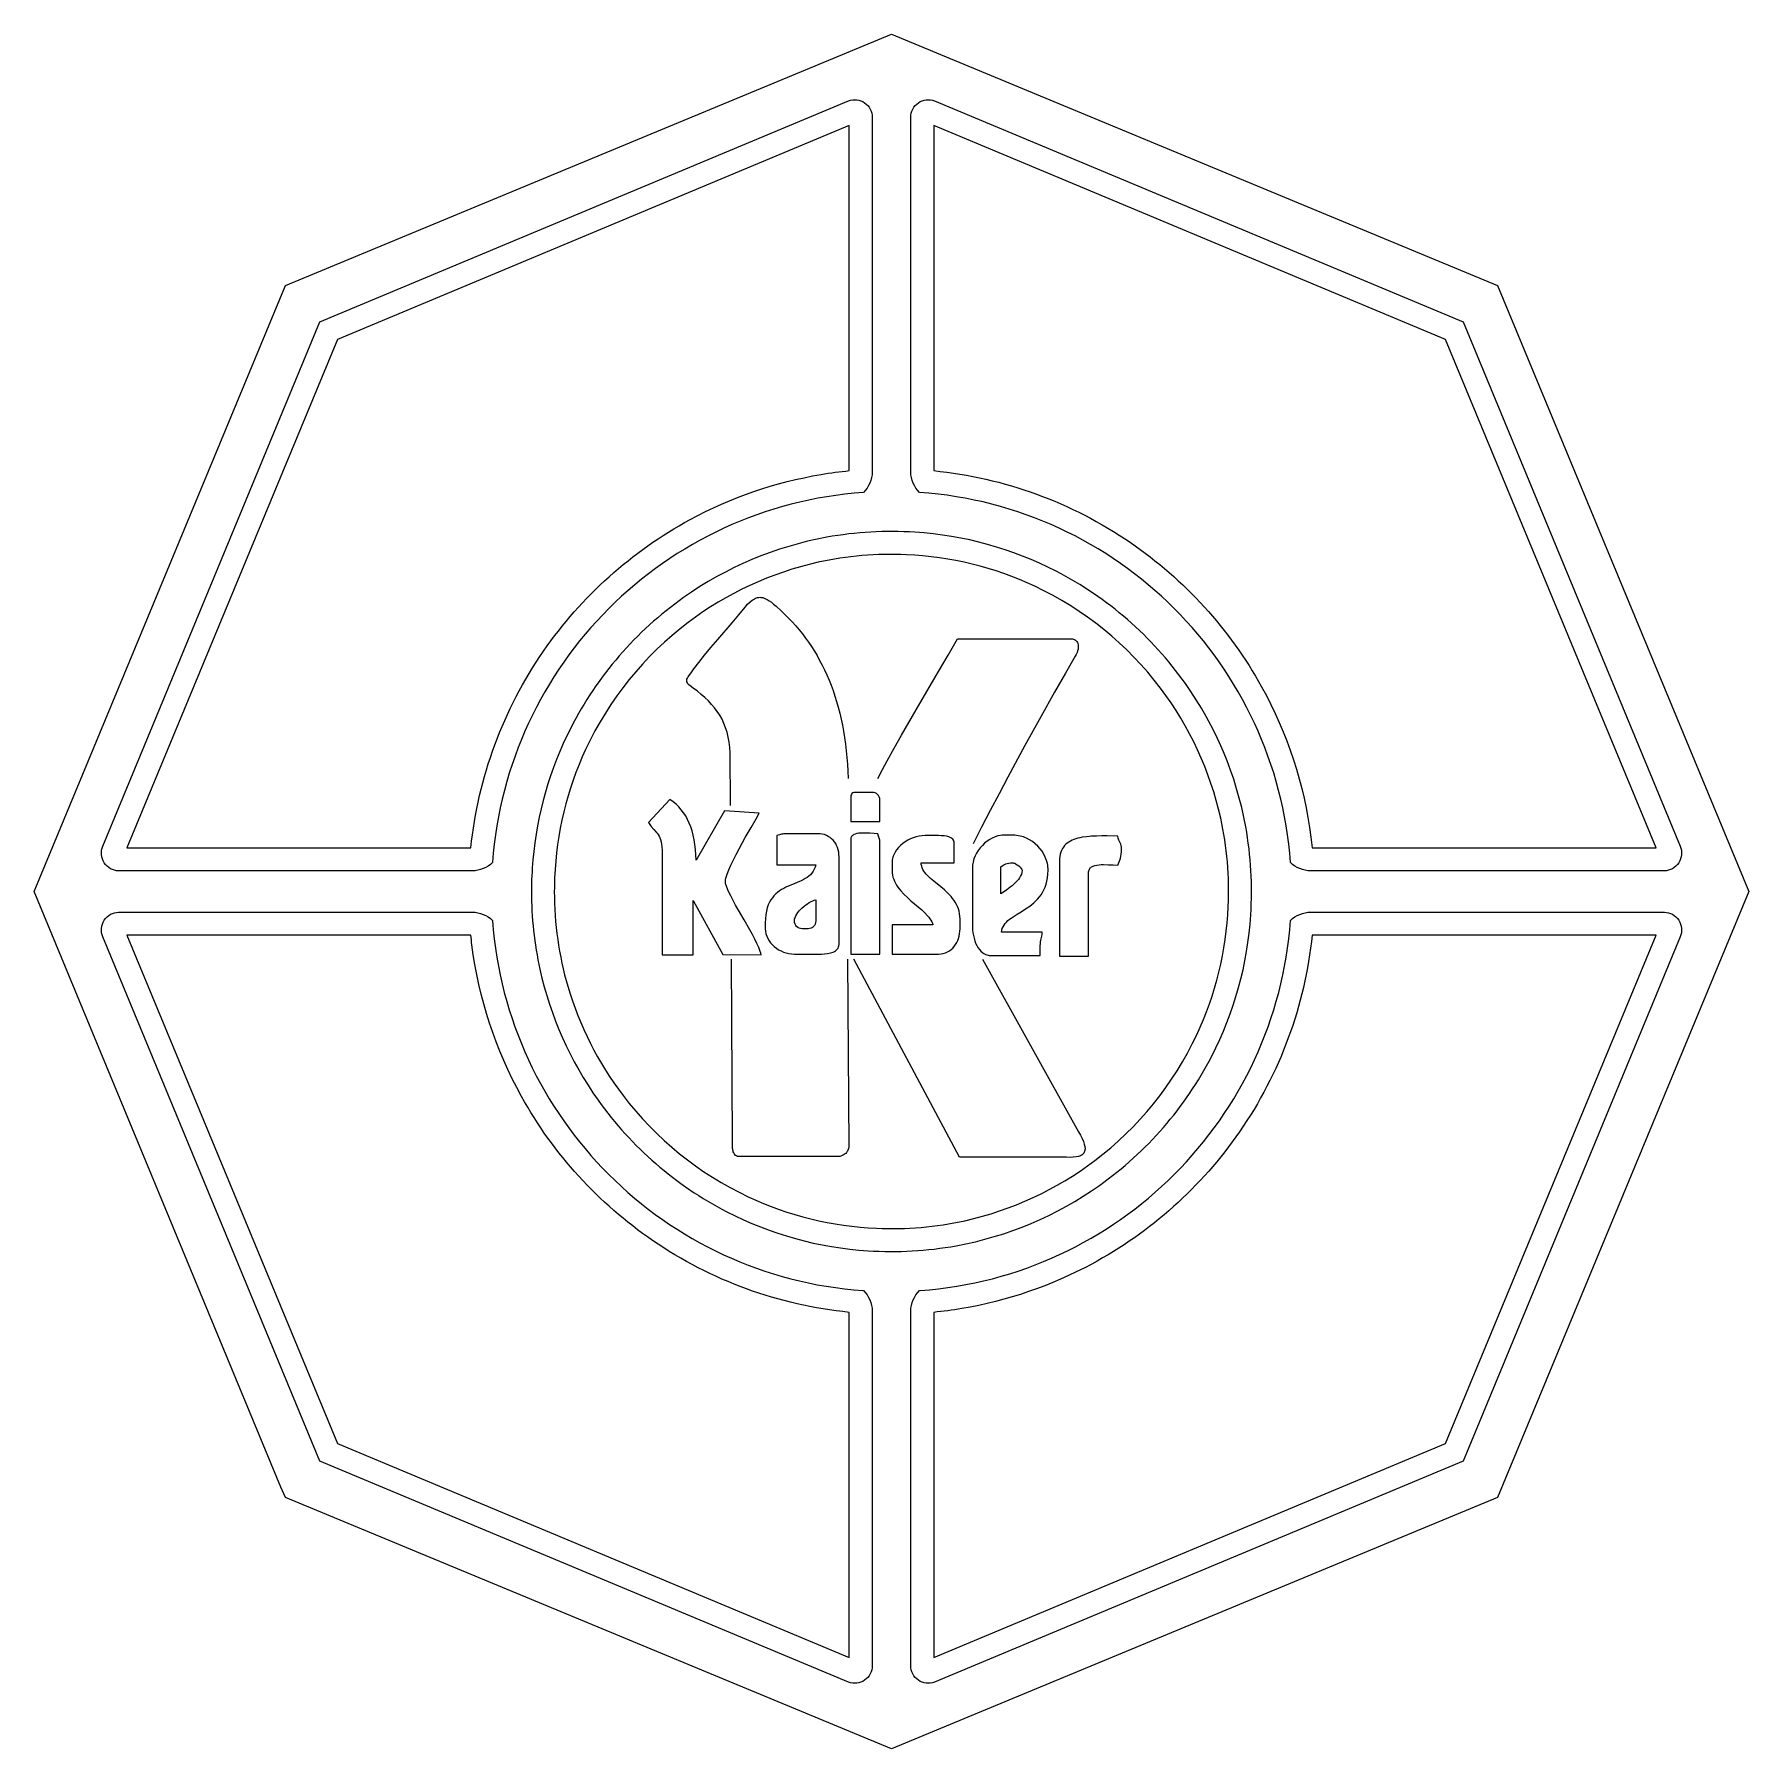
# Model space of a CAD drawing. Extents: x 0 to 300, y 0 to 300.
import ezdxf

# ---------------------------------------------------------------- set-up
doc = ezdxf.new("R2010")
doc.units = 0
doc.layers.add('Nível Padrão', color=18, linetype='CONTINUOUS')

msp = doc.modelspace()

# ---------------------------------------------------------------- linework, layer by layer
at = {"layer": 'Nível Padrão'}
for points in [[(43.93, 43.93), (43.17, 45.79), (0, 150), (43.93, 256.07), (150, 300), (256.07, 256.07), (300, 150), (256.07, 43.93), (150, 0), (43.93, 43.93)], [(127.2, 138.93), (127.13, 139.22), (127.03, 139.53), (126.77, 140.2), (126.45, 140.92), (126.08, 141.68), (125.65, 142.48), (125.19, 143.31), (124.21, 145.02), (123.21, 146.75), (122.73, 147.6), (122.28, 148.43), (121.87, 149.24), (121.5, 150.01), (121.2, 150.73), (120.96, 151.41), (120.93, 151.59), (120.93, 151.8), (120.96, 152.06), (121.02, 152.35), (121.11, 152.67), (121.22, 153.01), (121.52, 153.78), (121.89, 154.63), (122.33, 155.55), (122.82, 156.5), (123.34, 157.48), (124.41, 159.43), (125.44, 161.22), (126.3, 162.71), (126.86, 163.71), (120.76, 164.13), (115.83, 155.46), (115.79, 156.43), (115.71, 157.34), (115.61, 158.22), (115.47, 159.05), (115.31, 159.84), (115.11, 160.59), (114.88, 161.31), (114.62, 161.98), (114.32, 162.62), (113.99, 163.22), (113.62, 163.78), (113.22, 164.31), (112.78, 164.8), (112.31, 165.26), (111.8, 165.69), (111.24, 166.09), (107.47, 162.05), (107.72, 161.7), (107.97, 161.39), (108.42, 160.87), (108.84, 160.41), (109.02, 160.18), (109.19, 159.95), (109.34, 159.69), (109.48, 159.4), (109.6, 159.08), (109.7, 158.71), (109.78, 158.29), (109.84, 157.8), (109.87, 157.23), (109.89, 156.58), (109.89, 138.93), (115.32, 138.93), (115.32, 148.44), (120.47, 138.96), (127.2, 138.93)], [(142.86, 162.26), (147.96, 162.26), (147.96, 165.99), (147.93, 166.28), (147.85, 166.54), (147.74, 166.77), (147.57, 166.97), (147.38, 167.13), (147.14, 167.25), (146.88, 167.33), (146.6, 167.35), (143.88, 167.35), (143.61, 167.34), (143.39, 167.3), (143.21, 167.24), (143.08, 167.14), (142.98, 167), (142.91, 166.82), (142.87, 166.6), (142.86, 166.33), (142.86, 162.26)], [(127.92, 144.5), (127.92, 143.48), (127.95, 143.03), (128.03, 142.59), (128.17, 142.16), (128.35, 141.76), (128.57, 141.37), (128.84, 141.01), (129.15, 140.67), (129.48, 140.36), (129.85, 140.07), (130.25, 139.82), (130.67, 139.6), (131.11, 139.41), (131.57, 139.26), (132.04, 139.15), (132.53, 139.09), (133.02, 139.06), (137.77, 139.06), (138.29, 139.08), (138.83, 139.14), (139.34, 139.25), (139.58, 139.33), (139.81, 139.41), (140.03, 139.52), (140.22, 139.64), (140.39, 139.78), (140.54, 139.94), (140.66, 140.11), (140.75, 140.31), (140.81, 140.52), (140.82, 140.76), (140.82, 156.04), (140.81, 156.48), (140.76, 156.9), (140.67, 157.3), (140.55, 157.68), (140.4, 158.04), (140.23, 158.38), (140.02, 158.69), (139.79, 158.97), (139.53, 159.23), (139.25, 159.46), (138.94, 159.65), (138.61, 159.82), (138.26, 159.95), (137.89, 160.04), (137.5, 160.1), (137.09, 160.12), (131.66, 160.12), (131.35, 160.11), (131.11, 160.09), (130.92, 160.06), (130.75, 160.01), (130.42, 159.91), (129.96, 159.78), (129.96, 154.68), (136.75, 154.68), (136.63, 154.26), (136.47, 153.88), (136.28, 153.53), (136.05, 153.22), (135.8, 152.94), (135.52, 152.69), (135.22, 152.46), (134.9, 152.25), (134.56, 152.06), (134.21, 151.88), (133.47, 151.55), (132.7, 151.24), (131.92, 150.91), (131.53, 150.74), (131.15, 150.54), (130.78, 150.34), (130.42, 150.11), (130.08, 149.85), (129.75, 149.57), (129.43, 149.26), (129.15, 148.92), (128.88, 148.53), (128.64, 148.11), (128.43, 147.64), (128.26, 147.12), (128.11, 146.55), (128.01, 145.93), (127.94, 145.24), (127.92, 144.5)], [(142.86, 139.06), (147.96, 139.06), (147.96, 158.42), (147.95, 158.72), (147.93, 158.96), (147.89, 159.16), (147.85, 159.33), (147.74, 159.66), (147.62, 160.12), (146.97, 160.14), (146.22, 160.19), (145.43, 160.23), (145.04, 160.23), (144.66, 160.22), (144.29, 160.19), (143.96, 160.14), (143.65, 160.06), (143.39, 159.95), (143.27, 159.88), (143.17, 159.8), (143.08, 159.71), (143, 159.61), (142.94, 159.5), (142.9, 159.38), (142.87, 159.25), (142.86, 159.1), (142.86, 139.06)], [(161.99, 145.18), (161.97, 145.66), (161.91, 146.11), (161.82, 146.55), (161.7, 146.97), (161.55, 147.36), (161.37, 147.74), (161.16, 148.11), (160.94, 148.45), (160.69, 148.78), (160.43, 149.1), (160.15, 149.41), (159.86, 149.71), (159.25, 150.27), (158.62, 150.8), (157.38, 151.8), (156.8, 152.3), (156.29, 152.8), (156.06, 153.05), (155.85, 153.31), (155.67, 153.57), (155.51, 153.84), (155.38, 154.12), (155.28, 154.41), (155.22, 154.71), (155.2, 155.02), (160.97, 155.02), (160.97, 158.42), (160.95, 158.63), (160.9, 158.82), (160.82, 158.99), (160.71, 159.13), (160.58, 159.26), (160.43, 159.37), (160.25, 159.47), (160.06, 159.55), (159.86, 159.61), (159.64, 159.66), (159.19, 159.73), (158.72, 159.77), (158.25, 159.78), (155.87, 159.78), (155.36, 159.75), (154.84, 159.68), (154.33, 159.56), (153.82, 159.4), (153.32, 159.2), (152.85, 158.96), (152.39, 158.69), (151.96, 158.38), (151.57, 158.04), (151.21, 157.68), (150.89, 157.29), (150.62, 156.87), (150.4, 156.43), (150.31, 156.21), (150.24, 155.98), (150.18, 155.75), (150.14, 155.51), (150.11, 155.27), (150.1, 155.02), (150.1, 153.67), (150.12, 153.27), (150.17, 152.88), (150.26, 152.51), (150.38, 152.14), (150.53, 151.79), (150.7, 151.44), (150.9, 151.1), (151.12, 150.77), (151.36, 150.45), (151.62, 150.14), (152.18, 149.53), (152.78, 148.95), (153.41, 148.39), (154.68, 147.31), (155.28, 146.78), (155.83, 146.26), (156.32, 145.75), (156.54, 145.49), (156.73, 145.22), (156.9, 144.96), (157.04, 144.7), (157.15, 144.43), (157.23, 144.16), (150.1, 144.16), (150.1, 139.06), (158.25, 139.06), (158.67, 139.09), (159.07, 139.16), (159.45, 139.27), (159.8, 139.42), (160.14, 139.61), (160.44, 139.84), (160.72, 140.1), (160.98, 140.39), (161.21, 140.7), (161.41, 141.05), (161.58, 141.41), (161.73, 141.79), (161.84, 142.2), (161.92, 142.61), (161.97, 143.04), (161.99, 143.48), (161.99, 145.18)], [(169.25, 142.86), (169.3, 143.21), (169.39, 143.54), (169.52, 143.84), (169.69, 144.13), (169.89, 144.4), (170.12, 144.65), (170.38, 144.9), (170.66, 145.13), (170.96, 145.36), (171.28, 145.58), (171.97, 146.02), (172.7, 146.47), (173.44, 146.94), (174.19, 147.45), (174.55, 147.73), (174.9, 148.03), (175.25, 148.34), (175.57, 148.68), (175.88, 149.04), (176.17, 149.42), (176.43, 149.84), (176.67, 150.29), (176.88, 150.76), (177.06, 151.28), (177.2, 151.83), (177.31, 152.42), (177.38, 153.05), (177.4, 153.73), (177.39, 154.02), (177.37, 154.31), (177.33, 154.6), (177.27, 154.89), (177.12, 155.45), (176.91, 156), (176.65, 156.53), (176.34, 157.03), (175.98, 157.51), (175.59, 157.95), (175.15, 158.36), (174.68, 158.73), (174.17, 159.05), (173.64, 159.32), (173.36, 159.44), (173.08, 159.54), (172.79, 159.63), (172.5, 159.71), (172.2, 159.77), (171.9, 159.81), (171.6, 159.83), (171.29, 159.84), (169.59, 159.84), (169.34, 159.83), (169.1, 159.81), (168.61, 159.72), (168.12, 159.56), (167.64, 159.36), (167.18, 159.1), (166.73, 158.79), (166.3, 158.45), (165.9, 158.06), (165.53, 157.64), (165.19, 157.19), (164.89, 156.72), (164.64, 156.22), (164.43, 155.7), (164.28, 155.16), (164.23, 154.89), (164.19, 154.62), (164.16, 154.35), (164.16, 154.07), (164.16, 144.22), (164.17, 143.74), (164.2, 143.26), (164.25, 142.78), (164.33, 142.3), (164.44, 141.84), (164.57, 141.39), (164.72, 140.96), (164.91, 140.55), (165.13, 140.18), (165.37, 139.84), (165.65, 139.54), (165.96, 139.28), (166.13, 139.17), (166.3, 139.07), (166.49, 138.99), (166.68, 138.92), (166.89, 138.86), (167.1, 138.82), (167.32, 138.8), (167.55, 138.79), (176.04, 138.79), (176.04, 140.49), (176.05, 140.88), (176.08, 141.2), (176.12, 141.47), (176.18, 141.72), (176.29, 142.21), (176.34, 142.51), (176.38, 142.86), (169.25, 142.86)], [(189.58, 154.62), (189.72, 154.89), (189.85, 155.19), (189.96, 155.49), (190.06, 155.82), (190.14, 156.16), (190.2, 156.53), (190.24, 156.92), (190.25, 157.33), (190.24, 157.74), (190.19, 158.06), (190.11, 158.31), (190.02, 158.54), (189.8, 159.01), (189.68, 159.32), (189.58, 159.71), (187.71, 159.72), (186.78, 159.72), (185.88, 159.7), (185, 159.66), (184.16, 159.59), (183.36, 159.48), (182.98, 159.41), (182.61, 159.32), (182.26, 159.22), (181.92, 159.1), (181.6, 158.97), (181.3, 158.82), (181.01, 158.65), (180.75, 158.47), (180.5, 158.26), (180.28, 158.03), (180.08, 157.78), (179.9, 157.5), (179.75, 157.2), (179.62, 156.88), (179.52, 156.52), (179.45, 156.14), (179.4, 155.73), (179.39, 155.29), (179.39, 138.66), (184.48, 138.66), (184.48, 153.26), (184.49, 153.43), (184.52, 153.6), (184.56, 153.75), (184.62, 153.88), (184.7, 154.01), (184.79, 154.12), (184.89, 154.21), (185.01, 154.3), (185.28, 154.45), (185.59, 154.55), (185.94, 154.63), (186.31, 154.68), (186.71, 154.7), (187.12, 154.71), (187.97, 154.68), (188.81, 154.64), (189.58, 154.62)], [(169.11, 154.34), (169.55, 154.61), (169.77, 154.72), (170, 154.82), (170.25, 154.91), (170.51, 154.97), (170.81, 155.01), (171.15, 155.02), (171.28, 155.01), (171.42, 154.98), (171.57, 154.93), (171.71, 154.86), (172, 154.69), (172.26, 154.48), (172.5, 154.26), (172.68, 154.03), (172.8, 153.83), (172.84, 153.74), (172.85, 153.67), (172.82, 153.35), (172.73, 153.03), (172.6, 152.72), (172.42, 152.42), (172.21, 152.12), (171.96, 151.83), (171.69, 151.55), (171.4, 151.27), (171.1, 151.01), (170.79, 150.76), (170.17, 150.31), (169.6, 149.91), (169.11, 149.59), (169.11, 154.34)], [(133.02, 144.84), (133.04, 145.13), (133.12, 145.43), (133.25, 145.73), (133.41, 146.03), (133.62, 146.32), (133.85, 146.61), (134.11, 146.89), (134.39, 147.15), (134.69, 147.41), (134.99, 147.65), (135.3, 147.86), (135.61, 148.06), (135.92, 148.23), (136.21, 148.37), (136.49, 148.49), (136.75, 148.57), (136.75, 144.84), (136.72, 144.55), (136.65, 144.29), (136.53, 144.06), (136.37, 143.86), (136.17, 143.7), (135.94, 143.58), (135.68, 143.5), (135.39, 143.48), (134.37, 143.48), (134.09, 143.5), (133.83, 143.58), (133.59, 143.7), (133.4, 143.86), (133.24, 144.06), (133.12, 144.29), (133.04, 144.55), (133.02, 144.84)]]:
    msp.add_lwpolyline(points, close=True, dxfattribs=at)
for points in [[(80.18, 155.07, -0.197486), (76.66, 153.62), (14.75, 153.62), (14.38, 153.64), (14.01, 153.72), (13.66, 153.83), (13.33, 153.99), (13.02, 154.19), (12.73, 154.43), (12.47, 154.71), (12.25, 155.02), (12.06, 155.35), (11.92, 155.71), (11.82, 156.07), (11.76, 156.45), (11.75, 156.83), (11.79, 157.21), (11.87, 157.58), (12, 157.95), (49.98, 249.66), (142.49, 288.33), (142.85, 288.45), (143.21, 288.52), (143.57, 288.55), (143.93, 288.54), (144.29, 288.47), (144.64, 288.37), (144.98, 288.22), (145.3, 288.02), (145.59, 287.79), (145.85, 287.52), (146.08, 287.23), (146.27, 286.91), (146.42, 286.56), (146.53, 286.2), (146.59, 285.83), (146.62, 285.45), (146.62, 223.43, -0.204006), (145.08, 219.83), (143.46, 219.7), (141.85, 219.53), (140.25, 219.32), (138.66, 219.08), (137.09, 218.81), (135.52, 218.5), (133.97, 218.15), (132.43, 217.77), (130.91, 217.36), (129.4, 216.91), (127.9, 216.44), (126.42, 215.92), (124.95, 215.38), (123.5, 214.81), (122.07, 214.2), (120.65, 213.56), (119.25, 212.9), (117.86, 212.2), (116.5, 211.47), (115.15, 210.72), (113.82, 209.93), (112.51, 209.12), (111.22, 208.28), (109.95, 207.41), (108.7, 206.52), (107.47, 205.6), (106.26, 204.65), (105.07, 203.68), (103.91, 202.68), (102.76, 201.66), (101.64, 200.61), (100.55, 199.54), (99.47, 198.44), (98.42, 197.32), (97.4, 196.18), (96.4, 195.02), (95.42, 193.84), (94.47, 192.63), (93.55, 191.4), (92.65, 190.15), (91.79, 188.88), (90.94, 187.59), (90.13, 186.29), (89.34, 184.96), (88.58, 183.61), (87.86, 182.25), (87.16, 180.87), (86.49, 179.47), (85.85, 178.05), (85.24, 176.62), (84.66, 175.17), (84.12, 173.71), (83.6, 172.23), (83.12, 170.73), (82.67, 169.22), (82.26, 167.7), (81.88, 166.16), (81.53, 164.62), (81.22, 163.05), (80.94, 161.48), (80.69, 159.89), (80.49, 158.29), (80.32, 156.69), (80.18, 155.07), (80.18, 155.07)], [(219.82, 155.07), (219.68, 156.69), (219.51, 158.3), (219.31, 159.89), (219.06, 161.48), (218.78, 163.05), (218.47, 164.62), (218.12, 166.17), (217.74, 167.7), (217.33, 169.23), (216.88, 170.74), (216.4, 172.23), (215.88, 173.71), (215.34, 175.18), (214.76, 176.62), (214.15, 178.06), (213.51, 179.47), (212.84, 180.87), (212.14, 182.25), (211.41, 183.62), (210.66, 184.96), (209.87, 186.29), (209.05, 187.6), (208.21, 188.89), (207.34, 190.16), (206.45, 191.41), (205.52, 192.64), (204.57, 193.84), (203.6, 195.03), (202.6, 196.19), (201.57, 197.33), (200.52, 198.45), (199.45, 199.55), (198.35, 200.62), (197.23, 201.67), (196.09, 202.69), (194.92, 203.69), (193.73, 204.66), (192.53, 205.61), (191.3, 206.53), (190.05, 207.42), (188.77, 208.29), (187.48, 209.13), (186.17, 209.94), (184.84, 210.73), (183.5, 211.48), (182.13, 212.21), (180.75, 212.9), (179.35, 213.57), (177.93, 214.21), (176.49, 214.81), (175.04, 215.39), (173.58, 215.93), (172.1, 216.44), (170.6, 216.92), (169.09, 217.37), (167.56, 217.78), (166.03, 218.16), (164.48, 218.5), (162.91, 218.81), (161.34, 219.09), (159.75, 219.33), (158.15, 219.53), (156.54, 219.7), (154.92, 219.83, -0.203998), (153.38, 223.43), (153.38, 285.45), (153.41, 285.83), (153.47, 286.2), (153.58, 286.56), (153.73, 286.91), (153.92, 287.23), (154.15, 287.52), (154.41, 287.79), (154.71, 288.02), (155.02, 288.22), (155.36, 288.37), (155.71, 288.47), (156.07, 288.54), (156.43, 288.55), (156.79, 288.52), (157.15, 288.45), (157.51, 288.33), (250.02, 249.66), (288.01, 157.95), (288.13, 157.58), (288.21, 157.21), (288.25, 156.83), (288.24, 156.45), (288.18, 156.07), (288.08, 155.71), (287.94, 155.35), (287.75, 155.02), (287.53, 154.71), (287.27, 154.43), (286.98, 154.19), (286.67, 153.99), (286.34, 153.83), (285.99, 153.72), (285.62, 153.64), (285.25, 153.62), (223.34, 153.62, -0.197486), (219.82, 155.07), (219.82, 155.07)], [(76.39, 157.62, -0.12671), (89.12, 192.07, -0.117517), (114.75, 215.08, -0.082896), (137.69, 222.98, -0.016861), (142.62, 223.64), (142.62, 284.04), (53.05, 246.6), (16.19, 157.62), (76.39, 157.62)], [(223.61, 157.62), (283.81, 157.62), (246.95, 246.6), (157.38, 284.04), (157.38, 223.64, -0.126175), (191.75, 211.1, -0.116618), (214.77, 185.82, -0.094986), (223.4, 159.49, -0.006378), (223.61, 157.62)], [(87, 150, 0.054318), (88.47, 136.39, 0.101067), (98.67, 113.47, 0.119297), (121.17, 93.97, 0.103493), (145.91, 87.13, 0.060839), (161.31, 88.01, 0.109943), (186.41, 98.58, 0.119927), (206.03, 121.17, 0.103493), (212.87, 145.91, 0.060839), (211.99, 161.31, 0.109943), (201.42, 186.41, 0.119927), (178.83, 206.03, 0.103493), (154.09, 212.87, 0.060839), (138.69, 211.99, 0.109877), (113.61, 201.43, 0.120973), (93.86, 178.61, 0.096754), (87.24, 155.52, 0.021823), (87, 150)], [(91, 150, 0.071455), (93.36, 133.41, 0.091783), (103.02, 114.31, 0.120741), (124.93, 96.58, 0.099438), (147.4, 91.06, 0.065578), (162.84, 92.4, 0.107818), (185.57, 102.92, 0.121394), (203.42, 124.93, 0.099438), (208.94, 147.4, 0.065578), (207.6, 162.84, 0.107818), (197.08, 185.57, 0.121394), (175.07, 203.42, 0.099438), (152.6, 208.94, 0.065573), (137.16, 207.6, 0.107758), (114.44, 197.08, 0.122408), (96.48, 174.87, 0.099256), (91.05, 152.42, 0.010199), (91, 150)], [(145.08, 80.17, -0.204006), (146.62, 76.57), (146.62, 14.55), (146.59, 14.17), (146.53, 13.79), (146.42, 13.44), (146.27, 13.09), (146.08, 12.77), (145.85, 12.48), (145.59, 12.21), (145.3, 11.98), (144.98, 11.78), (144.64, 11.63), (144.29, 11.53), (143.93, 11.46), (143.57, 11.45), (143.21, 11.48), (142.85, 11.55), (142.49, 11.67), (49.98, 50.34), (12, 142.05), (11.87, 142.42), (11.79, 142.79), (11.75, 143.17), (11.76, 143.55), (11.82, 143.93), (11.92, 144.29), (12.06, 144.65), (12.25, 144.98), (12.47, 145.29), (12.73, 145.57), (13.02, 145.81), (13.33, 146.01), (13.66, 146.17), (14.01, 146.28), (14.38, 146.35), (14.75, 146.38), (76.66, 146.38, -0.19747), (80.18, 144.93), (80.32, 143.32), (80.49, 141.71), (80.69, 140.11), (80.94, 138.52), (81.21, 136.95), (81.53, 135.39), (81.87, 133.84), (82.25, 132.31), (82.67, 130.78), (83.12, 129.28), (83.6, 127.78), (84.11, 126.3), (84.66, 124.84), (85.23, 123.39), (85.84, 121.96), (86.48, 120.54), (87.15, 119.15), (87.85, 117.77), (88.57, 116.4), (89.33, 115.06), (90.12, 113.73), (90.93, 112.42), (91.77, 111.13), (92.64, 109.87), (93.54, 108.62), (94.46, 107.39), (95.41, 106.18), (96.38, 105), (97.38, 103.83), (98.4, 102.69), (99.45, 101.58), (100.52, 100.48), (101.62, 99.41), (102.74, 98.36), (103.88, 97.34), (105.04, 96.34), (106.23, 95.37), (107.44, 94.42), (108.67, 93.5), (109.92, 92.61), (111.18, 91.74), (112.47, 90.9), (113.78, 90.09), (115.11, 89.3), (116.46, 88.55), (117.82, 87.82), (119.2, 87.12), (120.6, 86.45), (122.02, 85.82), (123.45, 85.21), (124.9, 84.63), (126.36, 84.09), (127.84, 83.58), (129.34, 83.1), (130.85, 82.65), (132.37, 82.24), (133.91, 81.86), (135.46, 81.51), (137.02, 81.2), (138.59, 80.93), (140.18, 80.68), (141.78, 80.48), (143.38, 80.31), (145, 80.18), (145.05, 80.18), (145.08, 80.17)], [(155.01, 80.18), (156.63, 80.31), (158.24, 80.48), (159.84, 80.69), (161.43, 80.93), (163, 81.21), (164.56, 81.52), (166.11, 81.87), (167.65, 82.25), (169.17, 82.66), (170.68, 83.11), (172.18, 83.59), (173.66, 84.1), (175.12, 84.65), (176.57, 85.23), (178, 85.83), (179.42, 86.47), (180.82, 87.14), (182.2, 87.84), (183.56, 88.56), (184.91, 89.32), (186.24, 90.1), (187.54, 90.92), (188.83, 91.76), (190.1, 92.62), (191.35, 93.52), (192.58, 94.44), (193.78, 95.39), (194.97, 96.36), (196.13, 97.36), (197.27, 98.38), (198.39, 99.43), (199.49, 100.5), (200.56, 101.59), (201.61, 102.71), (202.63, 103.85), (203.63, 105.01), (204.6, 106.2), (205.55, 107.41), (206.47, 108.63), (207.37, 109.88), (208.24, 111.15), (209.08, 112.44), (209.89, 113.74), (210.67, 115.07), (211.43, 116.41), (212.16, 117.78), (212.86, 119.16), (213.52, 120.56), (214.16, 121.97), (214.77, 123.4), (215.35, 124.85), (215.89, 126.31), (216.4, 127.79), (216.88, 129.28), (217.33, 130.79), (217.75, 132.31), (218.13, 133.85), (218.47, 135.39), (218.79, 136.95), (219.06, 138.53), (219.31, 140.11), (219.51, 141.71), (219.68, 143.32), (219.82, 144.93, -0.19747), (223.34, 146.38), (285.25, 146.38), (285.62, 146.35), (285.99, 146.28), (286.34, 146.17), (286.67, 146.01), (286.98, 145.81), (287.27, 145.57), (287.53, 145.29), (287.75, 144.98), (287.94, 144.65), (288.08, 144.29), (288.18, 143.93), (288.24, 143.55), (288.25, 143.17), (288.21, 142.79), (288.13, 142.42), (288, 142.05), (250.02, 50.34), (157.51, 11.67), (157.15, 11.55), (156.79, 11.48), (156.43, 11.45), (156.07, 11.46), (155.71, 11.53), (155.36, 11.63), (155.02, 11.78), (154.7, 11.98), (154.41, 12.21), (154.15, 12.48), (153.92, 12.77), (153.73, 13.09), (153.58, 13.44), (153.47, 13.79), (153.4, 14.17), (153.38, 14.55), (153.38, 76.57, -0.204021), (154.92, 80.17), (154.96, 80.18), (155.01, 80.18)], [(142.62, 76.36, -0.126351), (108.2, 88.93, -0.116257), (85.26, 114.13, -0.095775), (76.58, 140.68, -0.005794), (76.39, 142.38), (16.19, 142.38), (53.05, 53.4), (142.62, 15.96), (142.62, 76.36)], [(157.38, 76.36), (157.38, 15.96), (246.95, 53.4), (283.81, 142.38), (223.61, 142.38, -0.126533), (210.91, 107.97, -0.118528), (185.03, 84.81, -0.082126), (162.29, 77.02, -0.016772), (157.38, 76.36)]]:
    msp.add_lwpolyline(points, format="xyb", close=True, dxfattribs=at)
for points in [[(121.82, 165.07), (121.76, 174.25), (121.7, 175.22), (121.59, 176.15), (121.44, 177.03), (121.23, 177.86), (120.98, 178.66), (120.68, 179.42), (120.34, 180.14), (119.95, 180.84), (119.52, 181.5), (119.04, 182.14), (118.52, 182.75), (117.96, 183.35), (117.36, 183.92), (116.71, 184.49), (116.03, 185.04), (115.31, 185.58), (114.76, 186), (114.55, 186.18), (114.39, 186.35), (114.28, 186.51), (114.2, 186.67), (114.17, 186.82), (114.17, 186.99), (114.21, 187.16), (114.29, 187.34), (114.4, 187.54), (114.54, 187.76), (114.92, 188.29), (115.41, 188.95), (116.27, 190.07), (117.28, 191.33), (118.41, 192.68), (119.62, 194.1), (122.09, 196.99), (123.28, 198.4), (124.39, 199.75), (124.82, 200.26), (125.24, 200.67), (125.64, 200.99), (125.83, 201.12), (126.02, 201.23), (126.21, 201.31), (126.4, 201.38), (126.58, 201.43), (126.76, 201.46), (126.95, 201.48), (127.13, 201.47), (127.31, 201.45), (127.49, 201.42), (127.85, 201.3), (128.22, 201.12), (128.6, 200.89), (128.98, 200.62), (129.38, 200.3), (129.8, 199.94), (130.68, 199.12), (131.35, 198.49), (132, 197.84), (132.63, 197.17), (133.24, 196.49), (133.83, 195.79), (134.4, 195.08), (134.95, 194.35), (135.49, 193.61), (136, 192.85), (136.5, 192.07), (136.98, 191.27), (137.43, 190.45), (137.87, 189.62), (138.29, 188.77), (138.69, 187.89), (139.07, 187), (139.43, 186.09), (139.77, 185.16), (140.09, 184.2), (140.4, 183.23), (140.68, 182.24), (140.94, 181.22), (141.18, 180.18), (141.4, 179.12), (141.6, 178.03), (141.78, 176.93), (141.94, 175.8), (142.09, 174.64), (142.2, 173.46), (142.3, 172.26), (142.38, 171.03), (142.44, 169.78)], [(147.59, 169.78), (148.41, 171.32), (149.25, 172.87), (150.49, 175.11), (151.76, 177.34), (154.32, 181.78), (158.25, 188.52), (159.9, 191.36), (161.53, 194.22), (181.49, 194.22), (181.68, 194.2), (181.86, 194.15), (182.03, 194.08), (182.19, 193.98), (182.32, 193.86), (182.44, 193.72), (182.54, 193.55), (182.62, 193.37), (182.67, 193.16), (182.69, 192.93), (182.68, 192.68), (182.64, 192.42), (182.57, 192.13), (182.46, 191.83), (182.32, 191.5), (182.13, 191.17), (180.44, 188.22), (178.54, 184.87), (176.13, 180.56), (173.36, 175.53), (170.36, 170), (168.82, 167.11), (167.28, 164.19), (165.76, 161.24), (164.27, 158.32)], [(142.32, 138.18), (142.52, 105.31), (142.48, 105.02), (142.37, 104.73), (142.3, 104.59), (142.21, 104.45), (142.11, 104.31), (141.99, 104.18), (141.85, 104.07), (141.7, 103.96), (141.53, 103.86), (141.35, 103.78), (141.16, 103.71), (140.94, 103.65), (140.71, 103.62), (140.47, 103.6), (123.25, 103.6), (123.05, 103.65), (122.87, 103.73), (122.71, 103.83), (122.58, 103.95), (122.48, 104.09), (122.39, 104.25), (122.32, 104.42), (122.27, 104.61), (122.2, 105.01), (122.18, 105.45), (122.18, 106.38), (121.98, 138.18)], [(165.9, 138.18), (182.75, 107.96), (183.09, 107.34), (183.36, 106.77), (183.58, 106.25), (183.73, 105.78), (183.83, 105.36), (183.86, 104.98), (183.85, 104.81), (183.83, 104.66), (183.79, 104.51), (183.73, 104.37), (183.66, 104.24), (183.57, 104.13), (183.47, 104.02), (183.35, 103.93), (183.22, 103.84), (183.06, 103.76), (182.71, 103.64), (182.29, 103.55), (181.81, 103.5), (181.25, 103.48), (180.63, 103.49), (161.9, 103.49), (143.39, 138.18)]]:
    msp.add_lwpolyline(points, dxfattribs=at)

doc.saveas('drawing.dxf')
